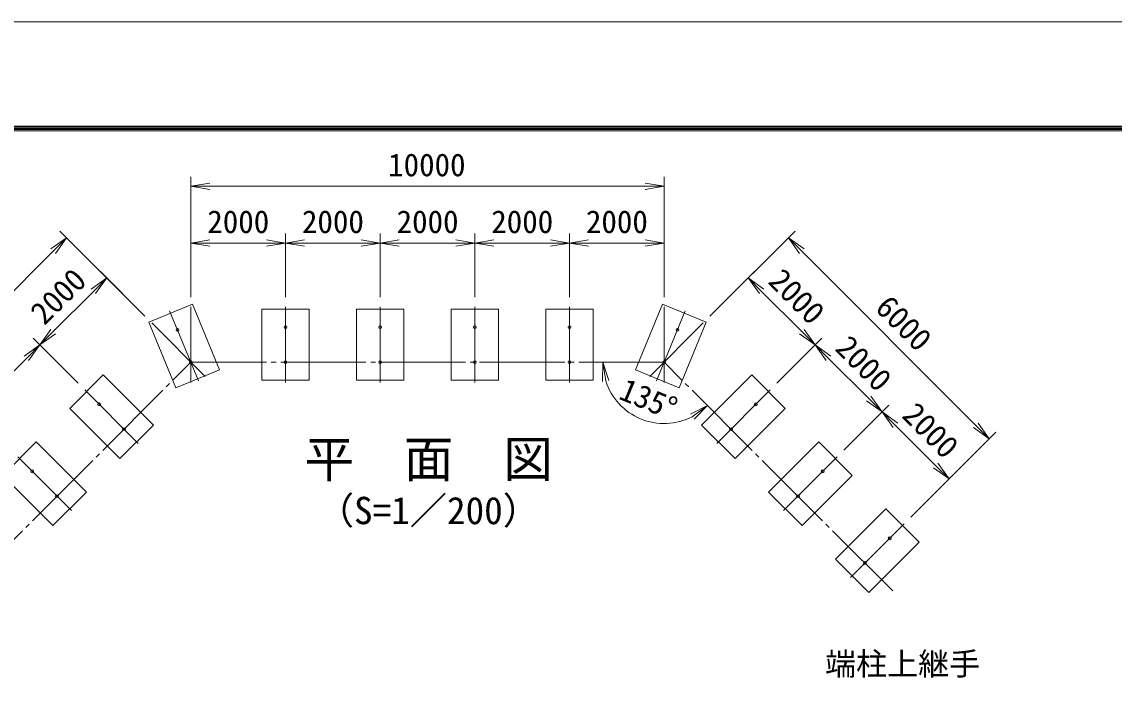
# Model space of a CAD drawing. Units: millimetres, scale not verified, with parts at other scales. Extents: x -12600 to 12600, y -8910 to 8910.
# Drawn here: x -756 to 6168, y 4734 to 8910 of the extents above; entities that cross this region are included whole.
import ezdxf
from ezdxf.enums import TextEntityAlignment as Align

# ---------------------------------------------------------------- set-up
doc = ezdxf.new("R2010")
doc.units = ezdxf.units.MM
doc.header["$LTSCALE"] = 30
doc.linetypes.add('LONG_CHAIN', pattern=[21, 18, -1, 1, -1])
for name, color, linetype, lineweight in [('0-0_D-TTL', 7, 'Continuous', 9), ('0-1_D-TTL-TXT', 7, 'Continuous', 9), ('0-3_D-STR1', 1, 'Continuous', 9), ('0-4_D-STR4', 7, 'Continuous', 9), ('0-6_D-BMK', 2, 'LONG_CHAIN', 9), ('0-9_D-STR-DIM', 7, 'Continuous', 9), ('0-A_0', 7, 'Continuous', 9), ('0-B_D-STR-TXT', 7, 'Continuous', 9)]:
    doc.layers.add(name, color=color, linetype=linetype, lineweight=lineweight)
doc.styles.add('ＭＳ ゴシック', font='')
doc.styles.get('ＭＳ ゴシック').set_extended_font_data('MS Gothic')

# ---------------------------------------------------------------- blocks, each defined once
blk = doc.blocks.new('_Open')
at = {"layer": '0-A_0'}
blk.add_line((-30, 5), (0, 0), dxfattribs=at)
blk.add_lwpolyline([(-30, -5), (0, 0), (-30, 0)], dxfattribs=at)

msp = doc.modelspace()

# ---------------------------------------------------------------- linework, layer by layer
at = {"layer": '0-0_D-TTL', "color": 2}
msp.add_lwpolyline([(-12600, 8910), (12600, 8910), (12600, -8910), (-12600, -8910)], close=True, dxfattribs=at)
at = {"layer": '0-0_D-TTL'}
for points in [[(-11790, 8250), (11790, 8250), (11790, -8250), (-11790, -8250)], [(-11782.5, 8242.5), (11782.5, 8242.5), (11782.5, -8242.5), (-11782.5, -8242.5)], [(-11775, 8235), (11775, 8235), (11775, -8235), (-11775, -8235)], [(-11767.5, 8227.5), (11767.5, 8227.5), (11767.5, -8227.5), (-11767.5, -8227.5)], [(-11760, 8220), (11760, 8220), (11760, -8220), (-11760, -8220)]]:
    msp.add_lwpolyline(points, close=True, dxfattribs=at)
at = {"layer": '0-3_D-STR1'}
for centre in [(230.42, 6959.57), (915.38, 6976.47), (1515.38, 6976.47), (2115.38, 6976.47), (2715.38, 6976.47), (3400.33, 6959.57), (315.38, 6754.47), (915.38, 6754.47), (1515.38, 6754.47), (2115.38, 6754.47), (2715.38, 6754.47), (3315.38, 6754.47), (-265.87, 6487.18), (3896.62, 6487.18), (-108.89, 6330.2), (3739.64, 6330.2), (-690.13, 6062.92), (4320.88, 6062.92), (-533.15, 5905.94), (4163.9, 5905.94), (4745.15, 5638.65), (4588.17, 5481.68)]:
    msp.add_circle(centre, 9.07, dxfattribs=at)
at = {"layer": '0-4_D-STR4'}
for points in [[(497.58, 6706.55), (220.42, 6591.74), (48.21, 7007.49), (325.38, 7122.29)], [(765.38, 6640.47), (1065.38, 6640.47), (1065.38, 7090.47), (765.38, 7090.47)], [(1365.38, 6640.47), (1665.38, 6640.47), (1665.38, 7090.47), (1365.38, 7090.47)], [(1965.38, 6640.47), (2265.38, 6640.47), (2265.38, 7090.47), (1965.38, 7090.47)], [(2565.38, 6640.47), (2865.38, 6640.47), (2865.38, 7090.47), (2565.38, 7090.47)], [(3133.17, 6706.55), (3410.33, 6591.74), (3582.54, 7007.49), (3305.38, 7122.29)], [(77.79, 6355.66), (-134.34, 6143.53), (-452.54, 6461.73), (-240.41, 6673.86)], [(3552.96, 6355.66), (3765.1, 6143.53), (4083.29, 6461.73), (3871.16, 6673.86)], [(-346.48, 5931.4), (-558.61, 5719.26), (-876.81, 6037.46), (-664.67, 6249.59)], [(3977.23, 5931.4), (4189.36, 5719.26), (4507.56, 6037.46), (4295.43, 6249.59)], [(4401.49, 5507.13), (4613.62, 5295), (4931.82, 5613.2), (4719.69, 5825.33)]]:
    msp.add_lwpolyline(points, close=True, dxfattribs=at)
at = {"layer": '0-6_D-BMK'}
for p, q in [((181.05, 7078.75), (364.74, 6635.29)), ((315.38, 7105.47), (315.38, 6625.47)), ((915.38, 7105.47), (915.38, 6625.47)), ((1515.38, 7105.47), (1515.38, 6625.47)), ((2115.38, 7105.47), (2115.38, 6625.47)), ((2715.38, 7105.47), (2715.38, 6625.47)), ((3449.7, 7078.75), (3266.01, 6635.29)), ((3315.38, 7105.47), (3315.38, 6625.47)), ((67.18, 7002.66), (406.59, 6663.25)), ((3563.57, 7002.66), (3224.16, 6663.25)), ((-1134.19, 5304.9), (315.38, 6754.47)), ((-357.08, 6578.4), (-17.67, 6238.99)), ((3987.83, 6578.4), (3648.42, 6238.99)), ((-781.35, 6154.14), (-441.94, 5814.72)), ((4412.1, 6154.14), (4072.69, 5814.72)), ((4836.36, 5729.87), (4496.95, 5390.46))]:
    msp.add_line(p, q, dxfattribs=at)
msp.add_lwpolyline([(4764.94, 5304.9), (3315.38, 6754.47), (315.38, 6754.47)], dxfattribs=at)
at = {"layer": '0-9_D-STR-DIM'}
for p, q in [((315.38, 7165.47), (315.38, 7928.41)), ((3315.38, 7165.47), (3315.38, 7928.41)), ((435.38, 7868.41), (3195.38, 7868.41)), ((24.75, 7045.09), (-514.72, 7584.57)), ((315.38, 7165.47), (315.38, 7568.41)), ((915.38, 7165.47), (915.38, 7568.41)), ((915.38, 7165.47), (915.38, 7568.41)), ((1515.38, 7165.47), (1515.38, 7568.41)), ((1515.38, 7165.47), (1515.38, 7568.41)), ((2115.38, 7165.47), (2115.38, 7568.41)), ((2115.38, 7165.47), (2115.38, 7568.41)), ((2715.38, 7165.47), (2715.38, 7568.41)), ((2715.38, 7165.47), (2715.38, 7568.41)), ((3315.38, 7165.47), (3315.38, 7568.41)), ((3606, 7045.09), (4145.47, 7584.57)), ((435.38, 7508.41), (795.38, 7508.41)), ((1035.38, 7508.41), (1395.38, 7508.41)), ((1635.38, 7508.41), (1995.38, 7508.41)), ((2235.38, 7508.41), (2595.38, 7508.41)), ((2835.38, 7508.41), (3195.38, 7508.41)), ((-1660.24, 6354.2), (-557.15, 7457.29)), ((5290.99, 6354.2), (4187.9, 7457.29)), ((24.75, 7045.09), (-260.17, 7330.01)), ((3606, 7045.09), (3890.92, 7330.01)), ((-557.15, 6948.17), (-302.59, 7202.73)), ((4187.9, 6948.17), (3933.34, 7202.73)), ((-399.51, 6620.83), (-684.43, 6905.75)), ((-399.51, 6620.83), (-684.43, 6905.75)), ((4030.26, 6620.83), (4315.18, 6905.75)), ((4030.26, 6620.83), (4315.18, 6905.75)), ((-981.41, 6523.91), (-726.86, 6778.47)), ((4612.17, 6523.91), (4357.61, 6778.47)), ((4454.52, 6196.56), (4739.44, 6481.48)), ((4454.52, 6196.56), (4739.44, 6481.48)), ((5036.43, 6099.64), (4781.87, 6354.2)), ((4878.79, 5772.3), (5418.27, 6311.78)), ((4878.79, 5772.3), (5163.71, 6057.22))]:
    msp.add_line(p, q, dxfattribs=at)
msp.add_arc((3315.38, 6754.47), 388.73, 197.75805, 297.24195, dxfattribs=at)

# ---------------------------------------------------------------- block references
at = {"layer": '0-9_D-STR-DIM', "xscale": 4, "yscale": 4}
for p, rotation in [((315.38, 7868.41), 180), ((-472.3, 7542.14), 45), ((4103.05, 7542.14), 135), ((315.38, 7508.41), 180), ((915.38, 7508.41), 180), ((1515.38, 7508.41), 180), ((2115.38, 7508.41), 180), ((2715.38, 7508.41), 180), ((-217.74, 7287.58), 45), ((3848.49, 7287.58), 135), ((-642, 6863.32), 225), ((4272.75, 6863.32), 315), ((-642, 6863.32), 45), ((4272.75, 6863.32), 135), ((2926.65, 6754.47), 98.87903), ((4697.02, 6439.05), 315), ((3590.25, 6479.59), 36.12097), ((4697.02, 6439.05), 135), ((5375.84, 6269.35), 315), ((5121.28, 6014.79), 315)]:
    msp.add_blockref('_Open', p, dxfattribs=dict(at, rotation=rotation))
for p in [(3315.38, 7868.41), (915.38, 7508.41), (1515.38, 7508.41), (2115.38, 7508.41), (2715.38, 7508.41), (3315.38, 7508.41)]:
    msp.add_blockref('_Open', p, dxfattribs=at)

# ---------------------------------------------------------------- texts
at = {"layer": '0-1_D-TTL-TXT', "style": 'ＭＳ ゴシック'}
for s, height, p in [('平\u3000面\u3000図', 230.9, (1035.68, 5955.92)), ('（S=1／200）', 173.1, (1113.65, 5676.34))]:
    msp.add_text(s, height=height, dxfattribs=at).set_placement(p, align=Align.BOTTOM_LEFT)
at = {"layer": '0-9_D-STR-DIM', "style": 'ＭＳ ゴシック'}
for s, p in [('10000', (1565.93, 7888.65)), ('2000', (419.63, 7528.65)), ('2000', (1019.63, 7528.65)), ('2000', (1619.63, 7528.65)), ('2000', (2219.63, 7528.65)), ('2000', (2819.63, 7528.65))]:
    msp.add_text(s, height=144.3, dxfattribs=at).set_placement(p, align=Align.BOTTOM_LEFT)
for s, rotation, p in [('2000', 45, (-582.6, 6951.35)), ('2000', 315, (3936.52, 7228.18)), ('6000', 315, (4614.81, 7059.01)), ('2000', 315, (4360.78, 6803.92)), ('135°', 337.5, (3003.35, 6484.87)), ('2000', 315, (4785.05, 6379.65))]:
    msp.add_text(s, height=144.3, rotation=rotation, dxfattribs=at).set_placement(p, align=Align.BOTTOM_LEFT)
at = {"layer": '0-B_D-STR-TXT', "style": 'ＭＳ ゴシック'}
msp.add_text('端柱上継手', height=144.3, dxfattribs=at).set_placement((4335.31, 4728.03), align=Align.BOTTOM_LEFT)

doc.saveas('drawing.dxf')
